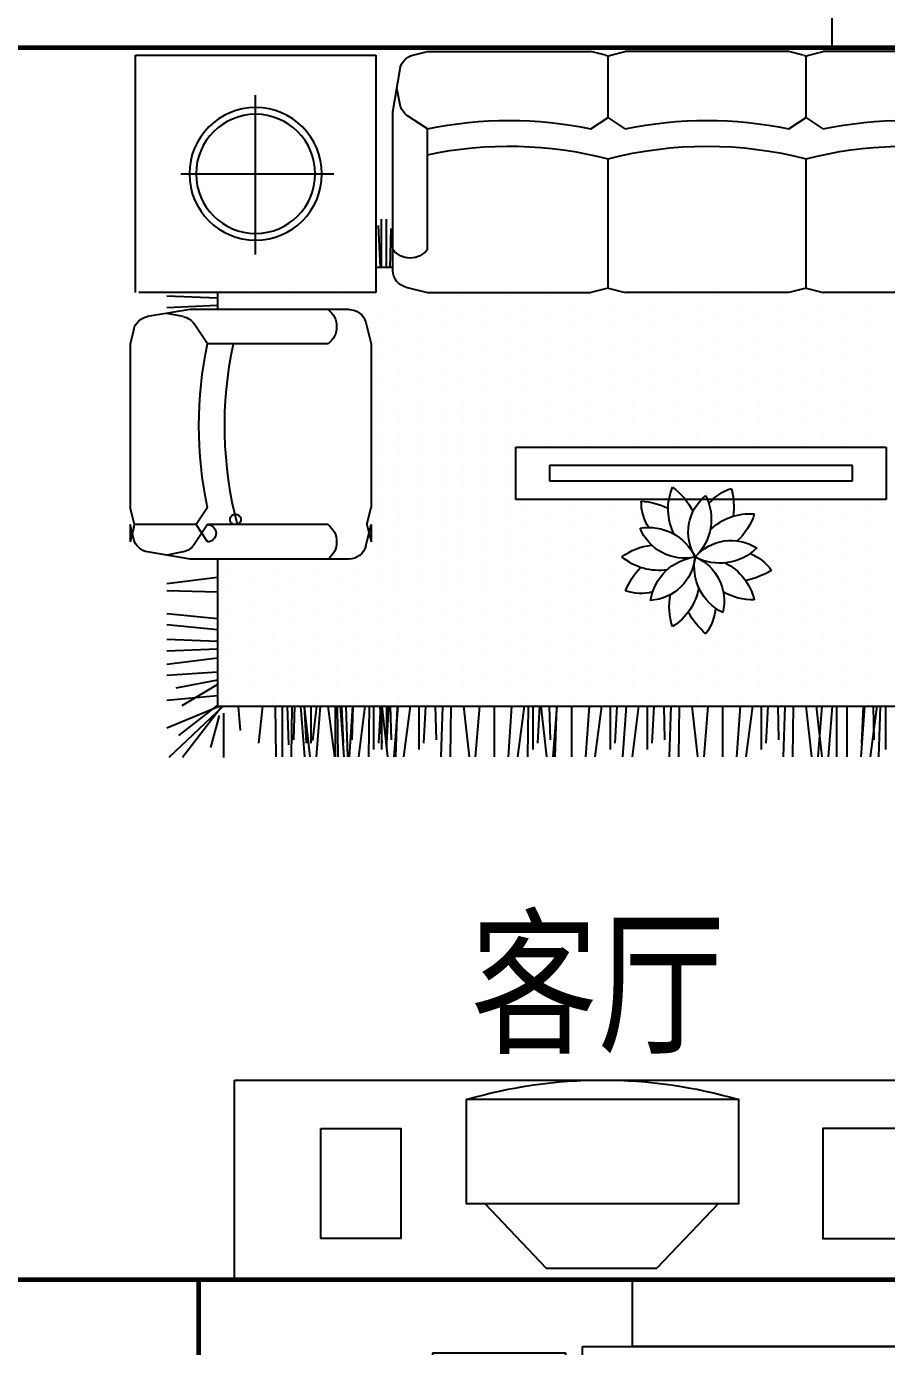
# Model space of a CAD drawing. Extents: x -355483 to -326583, y -641147 to -611949.
# Drawn here: x -335303 to -332720, y -633749 to -629785 of the extents above; entities that cross this region are included whole.
import ezdxf

# ---------------------------------------------------------------- set-up
doc = ezdxf.new("R2010")
doc.units = 0
doc.header["$LTSCALE"] = 1000
doc.header["$MEASUREMENT"] = 0
doc.layers.get('0').update_dxf_attribs({"linetype": 'CONTINUOUS'})
doc.layers.add('GT_客厅', color=2, linetype='CONTINUOUS', lineweight=60)
doc.layers.add('GT_过道', color=30, linetype='CONTINUOUS', lineweight=60)
for name, color, linetype in [('JG', 8, 'CONTINUOUS'), ('JIAJU', 252, 'CONTINUOUS'), ('PL', 8, 'CONTINUOUS'), ('PUB_DIM', 3, 'CONTINUOUS'), ('PUB_TEXT', 7, 'CONTINUOUS'), ('WALL', 2, 'CONTINUOUS')]:
    doc.layers.add(name, color=color, linetype=linetype)
doc.layers.get('PUB_DIM').off()
doc.styles.add('-黑体', font='simhei.ttf', dxfattribs={"width": 0.7})
doc.styles.add('ATT', font='TXT')
doc.styles.add('DIM_FONT', font='ROMAND.shx', dxfattribs={"width": 0.7})

# ---------------------------------------------------------------- blocks, each defined once
blk = doc.blocks.new('A$C316D69A5')
at = {"layer": 'JG'}
for p, q in [((20, 2400), (420, 2400)), ((20, 2000), (20, 2400)), ((220, 2020), (220, 2380)), ((420, 2400), (420, 2000)), ((40, 2200), (400, 2200)), ((420, 2000), (20, 2000)), ((50, 1950), (0, 1950)), ((0, 1950), (0, 450)), ((50, 1950), (50, 450)), ((1923.8, 1950), (126.2, 1950)), ((100.8, 1873.8), (456.4, 1873.8)), ((100.8, 1237.4), (100.8, 1873.8)), ((456.4, 1873.8), (456.4, 1237.4)), ((2000, 526.2), (2000, 1873.8)), ((710.4, 1389.8), (710.4, 450)), ((456.4, 1237.4), (100.8, 1237.4)), ((100.8, 1186.6), (456.4, 1186.6)), ((100.8, 526.2), (100.8, 1186.6)), ((456.4, 1186.6), (456.4, 526.2)), ((507.2, 869.1), (507.2, 450)), ((456.4, 526.2), (100.8, 526.2)), ((50, 450), (0, 450)), ((126.2, 450), (1923.8, 450)), ((420, 400), (20, 400)), ((20, 400), (20, 0)), ((420, 0), (420, 400)), ((220, 380), (220, 20)), ((40, 200), (400, 200)), ((20, 0), (420, 0))]:
    blk.add_line(p, q, dxfattribs=at)
for centre in [(220, 2200), (220, 200)]:
    blk.add_circle(centre, 120, dxfattribs=at)
for centre, radius, start, end in [((126.2, 1873.8), 76.2, 90, 180), ((-1016.8, 2032.4), 1729.2, 337.7316, 357.27), ((53, 1913.8), 837.4, 318.9982, 2.4775), ((1923.8, 1873.8), 76.2, 360, 90), ((278.6, 2483.4), 635, 253.7398, 286.2602), ((2101.1, 889.7), 1594, 162.1966, 180.7418), ((1440, 815), 933.8, 143.9597, 177.4602), ((278.6, 627.8), 635, 73.7398, 106.2602), ((278.6, 1796.2), 635, 253.7398, 286.2602), ((126.2, 526.2), 76.2, 180, 270), ((278.6, -83.4), 635, 73.7398, 106.2602), ((1923.8, 526.2), 76.2, 270, 360)]:
    blk.add_arc(centre, radius, start, end, dxfattribs=at)
at = {"layer": 'JG', "style": 'DIM_FONT', "width": 0.8, "flags": 9}
for tag in ['YSIZE', 'XSIZE']:
    blk.add_attdef(tag, (20, 2000), '', height=0.5, rotation=360, dxfattribs=at)
at = {"layer": 'JG', "style": 'DIM_FONT', "text_generation_flag": 2, "width": 0.8, "flags": 9}
for tag in ['YSIZE', 'XSIZE']:
    blk.add_attdef(tag, (0, 1950), '', height=0.5, rotation=180, dxfattribs=at)
at = {"layer": 'JG', "style": 'DIM_FONT', "oblique": -180, "text_generation_flag": 4, "width": 0.8, "flags": 9}
for tag in ['YSIZE', 'XSIZE']:
    blk.add_attdef(tag, (20, 400), '', height=0.5, rotation=360, dxfattribs=at)
blk = doc.blocks.new('U_B6PVR')
at = {"layer": 'PL'}
for p, q in [((0, 2273), (600, 2273)), ((600, 0), (600, 2273)), ((230.1, 1452.6), (35.2, 1268.2)), ((35.2, 935.6), (35.2, 1268.2)), ((230.1, 751.3), (35.2, 935.6)), ((0, 0), (600, 0))]:
    blk.add_line(p, q, dxfattribs=at)
for points in [[(454.9, 2005.9), (454.9, 1765.9), (124.9, 1765.9), (124.9, 2005.9)], [(541.5, 694.8), (230.1, 694.8), (230.1, 1513.9), (541.5, 1513.9)], [(454.9, 259.1), (454.9, 499.1), (124.9, 499.1), (124.9, 259.1)]]:
    blk.add_lwpolyline(points, close=True, dxfattribs=at)
blk.add_arc((-851.6, 1104.4), 1452, 343.6171, 16.3829, dxfattribs=at)
at = {"color": 5, "style": 'DIM_FONT', "width": 0.8, "flags": 9}
for tag in ['YSIZE', 'XSIZE']:
    blk.add_attdef(tag, (0, 0), '', height=0.5, dxfattribs=at)
blk = doc.blocks.new('_C19XRJ')
at = {"layer": 'JIAJU', "rotation": 180}
blk.add_blockref('U_B6PVR', (600, 0), dxfattribs=at)
at = {"style": 'DIM_FONT', "width": 0.8, "flags": 9}
for tag in ['YSIZE', 'XSIZE']:
    blk.add_attdef(tag, (0, 0), '', height=0.5, dxfattribs=at)
blk = doc.blocks.new('12PPLT03')
at = {"color": 0, "linetype": 'ByBlock'}
for centre, radius, start, end in [((0.3333, 0.25), 0.4167, 143.1301, 173.49315), ((-0.2917, 0.25), 0.3841, 351.1324, 40.6013), ((0.4278, -0.0033), 0.518, 112.21052, 133.35141), ((-0.0728, 0.3699), 0.3227, 345.50863, 19.24757), ((-0.3742, 0.0451), 0.3227, 57.50863, 91.24757), ((0.1354, 0.4058), 0.518, 184.21051, 205.35141), ((0.1524, 0.3197), 0.3542, 170.77608, 244.51587), ((-0.3182, 0.0732), 0.3265, 347.04468, 68.24727), ((-0.0287, 0.3253), 0.3265, 275.04468, 356.24727), ((0.3511, -0.0461), 0.3542, 98.77608, 172.51587), ((-0.3279, -0.2001), 0.3841, 63.1324, 112.60129), ((-0.1348, 0.3943), 0.4167, 215.1301, 245.49315), ((0.1476, 0.3546), 0.3841, 279.1324, 328.60129), ((0.3408, -0.2398), 0.4167, 71.1301, 101.49315), ((-0.168, -0.28), 0.3265, 59.04468, 140.24727), ((-0.257, 0.2437), 0.3542, 242.77608, 316.51587), ((-0.3112, -0.1691), 0.3542, 314.77608, 28.51587), ((0.0646, -0.3482), 0.3542, 26.77608, 100.51587), ((0.3005, 0.1278), 0.3265, 203.04468, 284.24727), ((0.129, -0.4079), 0.518, 40.21052, 61.35141), ((0.2144, -0.2463), 0.3265, 131.04468, 212.24727), ((0.3293, 0.1835), 0.3227, 273.50863, 307.24757), ((-0.1585, -0.342), 0.3227, 129.50863, 163.24757), ((0.089, -0.3737), 0.3841, 135.1324, 184.60129), ((-0.3441, 0.2541), 0.518, 256.21051, 277.35141), ((0.3829, -0.0308), 0.3841, 207.1324, 256.60129), ((-0.1227, -0.3982), 0.4167, 359.1301, 29.49315), ((-0.4166, -0.0063), 0.4167, 287.1301, 317.49315), ((-0.348, -0.2487), 0.518, 328.21051, 349.35141), ((0.2763, -0.2564), 0.3227, 201.50863, 235.24757)]:
    blk.add_arc(centre, radius, start, end, dxfattribs=at)
at = {"color": 0, "linetype": 'ByBlock', "style": 'ATT'}
for tag, p, flags in [('ITEM', (0, -2.25), 3), ('ROOM_NUMBER', (0, -3.5833), 1)]:
    blk.add_attdef(tag, p, '', height=1, dxfattribs=dict(at, flags=flags))
blk = doc.blocks.new('F-FLOW5')
at = {"xscale": 6, "yscale": 6, "zscale": 6}
blk.add_blockref('12PPLT03', (-0.035, 0.265), dxfattribs=at)
blk = doc.blocks.new('-FLOW4')
at = {"xscale": 75, "yscale": 75, "zscale": 75}
blk.add_blockref('F-FLOW5', (-3.1, -19.1), dxfattribs=at)
blk = doc.blocks.new('A$C651D3A54')
at = {"layer": 'JG'}
for p, q in [((278.8, 1966.8), (116, 2119.4)), ((275.9, 1966.8), (157.8, 2119.4)), ((280.3, 1986.3), (280.3, 2119.4)), ((435.9, 1965.2), (437.6, 2117.8)), ((456.5, 1965.2), (456.5, 2117.8)), ((485.3, 1965.2), (483.6, 2117.8)), ((511.8, 1965.2), (523.9, 2117.8)), ((523.1, 1965.2), (540.3, 2117.8)), ((571.2, 1965.2), (559.1, 2117.8)), ((593.9, 1965.2), (613.4, 2117.8)), ((615.6, 1965.2), (615.6, 2117.8)), ((622.4, 1965.2), (624.1, 2117.8)), ((631.1, 1965.2), (641.7, 2117.8)), ((647.5, 1965.2), (652.5, 2117.8)), ((668.1, 1965.2), (657.5, 2117.8)), ((705.3, 1965.2), (685.8, 2117.8)), ((717.8, 1965.2), (716.1, 2117.8)), ((755.6, 1965.2), (772.8, 2117.8)), ((803.7, 1965.2), (791.6, 2117.8)), ((803.4, 1965.2), (792.8, 2117.8)), ((802.5, 1965.2), (797.5, 2117.8)), ((840.7, 1965.2), (821.1, 2117.8)), ((937.9, 1965.2), (932.8, 2117.8)), ((963, 1965.2), (961.2, 2117.8)), ((1000.8, 1965.2), (1018, 2117.8)), ((1048.9, 1965.2), (1036.8, 2117.8)), ((1093.2, 1965.2), (1093.2, 2117.8)), ((1145.8, 1965.2), (1135.2, 2117.8)), ((1183, 1965.2), (1163.5, 2117.8)), ((1195.5, 1965.2), (1193.7, 2117.8)), ((1233.2, 1965.2), (1250.4, 2117.8)), ((1281.3, 1965.2), (1269.3, 2117.8)), ((1280.2, 1965.2), (1275.2, 2117.8)), ((1325.7, 1965.2), (1325.7, 2117.8)), ((1378.3, 1965.2), (1367.6, 2117.8)), ((1415.5, 1965.2), (1396, 2117.8)), ((1489.6, 1965.2), (1478.9, 2117.8)), ((1526.8, 1965.2), (1507.3, 2117.8)), ((1624, 1965.2), (1618.9, 2117.8)), ((1649.1, 1965.2), (1647.4, 2117.8)), ((1686.9, 1965.2), (1704.1, 2117.8)), ((1735, 1965.2), (1722.9, 2117.8)), ((1779.3, 1965.2), (1779.3, 2117.8)), ((1831.9, 1965.2), (1821.3, 2117.8)), ((1869.1, 1965.2), (1849.6, 2117.8)), ((1966.3, 1965.2), (1961.3, 2117.8)), ((1991.5, 1965.2), (1989.7, 2117.8)), ((2029.2, 1965.2), (2046.4, 2117.8)), ((2060.3, 1965.2), (2077.5, 2117.8)), ((2077.3, 1965.2), (2065.3, 2117.8)), ((2108.4, 1965.2), (2096.3, 2117.8)), ((2121.7, 1965.2), (2121.7, 2117.8)), ((2152.8, 1965.2), (2152.8, 2117.8)), ((2205.3, 1965.2), (2194.7, 2117.8)), ((2242.5, 1965.2), (2223, 2117.8)), ((2252.9, 1965.2), (2247.9, 2117.8)), ((267.4, 1993.3), (241.9, 2089.3)), ((398.1, 1965.2), (385.5, 2077.2)), ((472, 1965.2), (475.8, 2081.4)), ((493.3, 1965.2), (490.9, 2067.2)), ((522.9, 1965.2), (528.9, 2076.7)), ((543.1, 1965.2), (543.1, 2077.2)), ((559.9, 1965.2), (548.3, 2068.4)), ((634.5, 1965.2), (640.4, 2076.7)), ((668.8, 1965.2), (666.4, 2067.2)), ((731.4, 1965.2), (731.4, 2095.7)), ((751.6, 1965.2), (745.6, 2076.7)), ((749.6, 1965.2), (755.6, 2076.7)), ((755.5, 1965.2), (755.5, 2095.7)), ((775.7, 1965.2), (769.7, 2076.7)), ((769.8, 1965.2), (769.8, 2095.7)), ((781.2, 1965.2), (783.6, 2067.2)), ((866.7, 1965.2), (866.7, 2095.7)), ((886.9, 1965.2), (881, 2076.7)), ((916.5, 1965.2), (918.9, 2067.2)), ((1209.1, 1965.2), (1209.1, 2095.7)), ((1229.3, 1965.2), (1223.3, 2076.7)), ((1258.9, 1965.2), (1261.3, 2067.2)), ((1441.6, 1965.2), (1441.6, 2095.7)), ((1461.8, 1965.2), (1455.8, 2076.7)), ((1552.8, 1965.2), (1552.8, 2095.7)), ((1573, 1965.2), (1567.1, 2076.7)), ((1602.6, 1965.2), (1605, 2067.2)), ((1895.2, 1965.2), (1895.2, 2095.7)), ((1915.4, 1965.2), (1909.4, 2076.7)), ((1945, 1965.2), (1947.4, 2067.2)), ((2202, 1965.2), (2196, 2076.7)), ((2231.6, 1965.2), (2233.9, 2067.2)), ((2268.6, 1965.2), (2268.6, 2095.7)), ((267.9, 1966.8), (110.3, 2032.2)), ((263, 1962.5), (145, 2054.1)), ((324.7, 1966.8), (330.4, 2039.1)), ((263, 1934.6), (110.3, 1948.6)), ((263, 1900.9), (155.6, 1964.5)), ((263, 1887.3), (137.6, 1911.9)), ((301.3, 1939.5), (301.3, 1939.5)), ((364.9, 1907.7), (364.9, 1907.7)), ((428.5, 1939.5), (428.5, 1939.5)), ((492.1, 1907.7), (492.1, 1907.7)), ((555.7, 1939.5), (555.7, 1939.5)), ((619.3, 1907.7), (619.3, 1907.7)), ((682.9, 1939.5), (682.9, 1939.5)), ((746.5, 1907.7), (746.5, 1907.7)), ((810.1, 1939.5), (810.1, 1939.5)), ((873.7, 1907.7), (873.7, 1907.7)), ((937.3, 1939.5), (937.3, 1939.5)), ((1000.9, 1907.7), (1000.9, 1907.7)), ((1064.5, 1939.5), (1064.5, 1939.5)), ((1128.1, 1907.7), (1128.1, 1907.7)), ((1191.7, 1939.5), (1191.7, 1939.5)), ((1255.3, 1907.7), (1255.3, 1907.7)), ((1318.9, 1939.5), (1318.9, 1939.5)), ((1382.5, 1907.7), (1382.5, 1907.7)), ((1446.1, 1939.5), (1446.1, 1939.5)), ((1509.7, 1907.7), (1509.7, 1907.7)), ((1573.3, 1939.5), (1573.3, 1939.5)), ((1636.9, 1907.7), (1636.9, 1907.7)), ((1700.5, 1939.5), (1700.5, 1939.5)), ((1764, 1907.7), (1764, 1907.7)), ((1827.6, 1939.5), (1827.6, 1939.5)), ((1891.2, 1907.7), (1891.2, 1907.7)), ((1954.8, 1939.5), (1954.8, 1939.5)), ((2018.4, 1907.7), (2018.4, 1907.7)), ((2082, 1939.5), (2082, 1939.5)), ((2145.6, 1907.7), (2145.6, 1907.7)), ((2209.2, 1939.5), (2209.2, 1939.5)), ((263, 1863.6), (110.3, 1873.4)), ((301.3, 1875.9), (301.3, 1875.9)), ((428.5, 1875.9), (428.5, 1875.9)), ((555.7, 1875.9), (555.7, 1875.9)), ((682.9, 1875.9), (682.9, 1875.9)), ((810.1, 1875.9), (810.1, 1875.9)), ((937.3, 1875.9), (937.3, 1875.9)), ((1064.5, 1875.9), (1064.5, 1875.9)), ((1191.7, 1875.9), (1191.7, 1875.9)), ((1318.9, 1875.9), (1318.9, 1875.9)), ((1446.1, 1875.9), (1446.1, 1875.9)), ((1573.3, 1875.9), (1573.3, 1875.9)), ((1700.5, 1875.9), (1700.5, 1875.9)), ((1827.6, 1875.9), (1827.6, 1875.9)), ((1954.8, 1875.9), (1954.8, 1875.9)), ((2082, 1875.9), (2082, 1875.9)), ((2209.2, 1875.9), (2209.2, 1875.9)), ((263, 1821.4), (110.3, 1840.8)), ((364.9, 1844.1), (364.9, 1844.1)), ((492.1, 1844.1), (492.1, 1844.1)), ((619.3, 1844.1), (619.3, 1844.1)), ((746.5, 1844.1), (746.5, 1844.1)), ((873.7, 1844.1), (873.7, 1844.1)), ((1000.9, 1844.1), (1000.9, 1844.1)), ((1128.1, 1844.1), (1128.1, 1844.1)), ((1255.3, 1844.1), (1255.3, 1844.1)), ((1382.5, 1844.1), (1382.5, 1844.1)), ((1509.7, 1844.1), (1509.7, 1844.1)), ((1636.9, 1844.1), (1636.9, 1844.1)), ((1764, 1844.1), (1764, 1844.1)), ((1891.2, 1844.1), (1891.2, 1844.1)), ((2018.4, 1844.1), (2018.4, 1844.1)), ((2145.6, 1844.1), (2145.6, 1844.1)), ((263, 1794.3), (110.3, 1800.6)), ((301.3, 1812.3), (301.3, 1812.3)), ((428.5, 1812.3), (428.5, 1812.3)), ((555.7, 1812.3), (555.7, 1812.3)), ((682.9, 1812.3), (682.9, 1812.3)), ((810.1, 1812.3), (810.1, 1812.3)), ((937.3, 1812.3), (937.3, 1812.3)), ((1064.5, 1812.3), (1064.5, 1812.3)), ((1191.7, 1812.3), (1191.7, 1812.3)), ((1318.9, 1812.3), (1318.9, 1812.3)), ((1446.1, 1812.3), (1446.1, 1812.3)), ((1573.3, 1812.3), (1573.3, 1812.3)), ((1700.5, 1812.3), (1700.5, 1812.3)), ((1827.6, 1812.3), (1827.6, 1812.3)), ((1954.8, 1812.3), (1954.8, 1812.3)), ((2082, 1812.3), (2082, 1812.3)), ((2209.2, 1812.3), (2209.2, 1812.3)), ((263, 1771.6), (110.3, 1765.9)), ((301.3, 1748.7), (301.3, 1748.7)), ((364.9, 1780.5), (364.9, 1780.5)), ((428.5, 1748.7), (428.5, 1748.7)), ((492.1, 1780.5), (492.1, 1780.5)), ((555.7, 1748.7), (555.7, 1748.7)), ((619.3, 1780.5), (619.3, 1780.5)), ((682.9, 1748.7), (682.9, 1748.7)), ((746.5, 1780.5), (746.5, 1780.5)), ((810.1, 1748.7), (810.1, 1748.7)), ((873.7, 1780.5), (873.7, 1780.5)), ((937.3, 1748.7), (937.3, 1748.7)), ((1000.9, 1780.5), (1000.9, 1780.5)), ((1064.5, 1748.7), (1064.5, 1748.7)), ((1128.1, 1780.5), (1128.1, 1780.5)), ((1191.7, 1748.7), (1191.7, 1748.7)), ((1255.3, 1780.5), (1255.3, 1780.5)), ((1318.9, 1748.7), (1318.9, 1748.7)), ((1382.5, 1780.5), (1382.5, 1780.5)), ((1446.1, 1748.7), (1446.1, 1748.7)), ((1509.7, 1780.5), (1509.7, 1780.5)), ((1573.3, 1748.7), (1573.3, 1748.7)), ((1636.9, 1780.5), (1636.9, 1780.5)), ((1700.5, 1748.7), (1700.5, 1748.7)), ((1764, 1780.5), (1764, 1780.5)), ((1827.6, 1748.7), (1827.6, 1748.7)), ((1891.2, 1780.5), (1891.2, 1780.5)), ((1954.8, 1748.7), (1954.8, 1748.7)), ((2018.4, 1780.5), (2018.4, 1780.5)), ((2082, 1748.7), (2082, 1748.7)), ((2145.6, 1780.5), (2145.6, 1780.5)), ((2209.2, 1748.7), (2209.2, 1748.7)), ((263, 1736.9), (110.3, 1721.3)), ((364.9, 1716.9), (364.9, 1716.9)), ((492.1, 1716.9), (492.1, 1716.9)), ((619.3, 1716.9), (619.3, 1716.9)), ((746.5, 1716.9), (746.5, 1716.9)), ((873.7, 1716.9), (873.7, 1716.9)), ((1000.9, 1716.9), (1000.9, 1716.9)), ((1128.1, 1716.9), (1128.1, 1716.9)), ((1255.3, 1716.9), (1255.3, 1716.9)), ((1382.5, 1716.9), (1382.5, 1716.9)), ((1509.7, 1716.9), (1509.7, 1716.9)), ((1636.9, 1716.9), (1636.9, 1716.9)), ((1764, 1716.9), (1764, 1716.9)), ((1891.2, 1716.9), (1891.2, 1716.9)), ((2018.4, 1716.9), (2018.4, 1716.9)), ((2145.6, 1716.9), (2145.6, 1716.9)), ((263, 1703.6), (110.3, 1688.6)), ((301.3, 1685.1), (301.3, 1685.1)), ((428.5, 1685.1), (428.5, 1685.1)), ((555.7, 1685.1), (555.7, 1685.1)), ((682.9, 1685.1), (682.9, 1685.1)), ((810.1, 1685.1), (810.1, 1685.1)), ((937.3, 1685.1), (937.3, 1685.1)), ((1064.5, 1685.1), (1064.5, 1685.1)), ((1191.7, 1685.1), (1191.7, 1685.1)), ((1318.9, 1685.1), (1318.9, 1685.1)), ((1446.1, 1685.1), (1446.1, 1685.1)), ((1573.3, 1685.1), (1573.3, 1685.1)), ((1700.5, 1685.1), (1700.5, 1685.1)), ((1827.6, 1685.1), (1827.6, 1685.1)), ((1954.8, 1685.1), (1954.8, 1685.1)), ((2082, 1685.1), (2082, 1685.1)), ((2209.2, 1685.1), (2209.2, 1685.1)), ((364.9, 1653.3), (364.9, 1653.3)), ((492.1, 1653.3), (492.1, 1653.3)), ((619.3, 1653.3), (619.3, 1653.3)), ((746.5, 1653.3), (746.5, 1653.3)), ((873.7, 1653.3), (873.7, 1653.3)), ((1000.9, 1653.3), (1000.9, 1653.3)), ((1128.1, 1653.3), (1128.1, 1653.3)), ((1255.3, 1653.3), (1255.3, 1653.3)), ((1382.5, 1653.3), (1382.5, 1653.3)), ((1509.7, 1653.3), (1509.7, 1653.3)), ((1636.9, 1653.3), (1636.9, 1653.3)), ((1764, 1653.3), (1764, 1653.3)), ((1891.2, 1653.3), (1891.2, 1653.3)), ((2018.4, 1653.3), (2018.4, 1653.3)), ((2145.6, 1653.3), (2145.6, 1653.3)), ((263, 1623.1), (110.3, 1619.5)), ((263, 1579.3), (110.3, 1598.6)), ((301.3, 1621.5), (301.3, 1621.5)), ((364.9, 1589.7), (364.9, 1589.7)), ((428.5, 1621.5), (428.5, 1621.5)), ((492.1, 1589.7), (492.1, 1589.7)), ((555.7, 1621.5), (555.7, 1621.5)), ((619.3, 1589.7), (619.3, 1589.7)), ((682.9, 1621.5), (682.9, 1621.5)), ((746.5, 1589.7), (746.5, 1589.7)), ((810.1, 1621.5), (810.1, 1621.5)), ((810.1, 1591.9), (810.1, 1591.9)), ((873.7, 1589.7), (873.7, 1589.7)), ((937.3, 1621.5), (937.3, 1621.5)), ((937.3, 1591.9), (937.3, 1591.9)), ((1000.9, 1589.7), (1000.9, 1589.7)), ((1064.5, 1621.5), (1064.5, 1621.5)), ((1064.5, 1591.9), (1064.5, 1591.9)), ((1128.1, 1589.7), (1128.1, 1589.7)), ((1191.7, 1621.5), (1191.7, 1621.5)), ((1255.3, 1589.7), (1255.3, 1589.7)), ((1318.9, 1621.5), (1318.9, 1621.5)), ((1382.5, 1589.7), (1382.5, 1589.7)), ((1446.1, 1621.5), (1446.1, 1621.5)), ((1509.7, 1589.7), (1509.7, 1589.7)), ((1573.3, 1621.5), (1573.3, 1621.5)), ((1636.9, 1589.7), (1636.9, 1589.7)), ((1700.5, 1621.5), (1700.5, 1621.5)), ((1764, 1589.7), (1764, 1589.7)), ((1827.6, 1621.5), (1827.6, 1621.5)), ((1891.2, 1589.7), (1891.2, 1589.7)), ((1954.8, 1621.5), (1954.8, 1621.5)), ((2018.4, 1589.7), (2018.4, 1589.7)), ((2082, 1621.5), (2082, 1621.5)), ((2145.6, 1589.7), (2145.6, 1589.7)), ((2209.2, 1621.5), (2209.2, 1621.5)), ((301.3, 1557.9), (301.3, 1557.9)), ((428.5, 1557.9), (428.5, 1557.9)), ((555.7, 1557.9), (555.7, 1557.9)), ((682.9, 1557.9), (682.9, 1557.9)), ((746.5, 1560.1), (746.5, 1560.1)), ((810.1, 1557.9), (810.1, 1557.9)), ((873.7, 1560.1), (873.7, 1560.1)), ((937.3, 1557.9), (937.3, 1557.9)), ((1000.9, 1560.1), (1000.9, 1560.1)), ((1064.5, 1557.9), (1064.5, 1557.9)), ((1128.1, 1560.1), (1128.1, 1560.1)), ((1191.7, 1557.9), (1191.7, 1557.9)), ((1318.9, 1557.9), (1318.9, 1557.9)), ((1446.1, 1557.9), (1446.1, 1557.9)), ((1573.3, 1557.9), (1573.3, 1557.9)), ((1700.5, 1557.9), (1700.5, 1557.9)), ((1827.6, 1557.9), (1827.6, 1557.9)), ((1954.8, 1557.9), (1954.8, 1557.9)), ((2082, 1557.9), (2082, 1557.9)), ((2209.2, 1557.9), (2209.2, 1557.9)), ((180.9, 1524.1), (52.5, 1502.7)), ((159.9, 1502.4), (110.4, 1512.3)), ((657.5, 1524.1), (180.9, 1524.1)), ((364.9, 1526.1), (364.9, 1526.1)), ((492.1, 1526.1), (492.1, 1526.1)), ((619.3, 1526.1), (619.3, 1526.1)), ((746.5, 1526.1), (746.5, 1526.1)), ((810.1, 1528.3), (810.1, 1528.3)), ((873.7, 1526.1), (873.7, 1526.1)), ((937.3, 1528.3), (937.3, 1528.3)), ((1000.9, 1526.1), (1000.9, 1526.1)), ((1064.5, 1528.3), (1064.5, 1528.3)), ((1128.1, 1526.1), (1128.1, 1526.1)), ((1255.3, 1526.1), (1255.3, 1526.1)), ((1382.5, 1526.1), (1382.5, 1526.1)), ((1509.7, 1526.1), (1509.7, 1526.1)), ((1636.9, 1526.1), (1636.9, 1526.1)), ((1764, 1526.1), (1764, 1526.1)), ((1891.2, 1526.1), (1891.2, 1526.1)), ((2018.4, 1526.1), (2018.4, 1526.1)), ((2145.6, 1526.1), (2145.6, 1526.1)), ((0, 1420.7), (0, 1472.4)), ((10.9, 1428.9), (0, 1472.4)), ((232.6, 1420.7), (192.8, 1480.4)), ((232.6, 1472.4), (198.1, 1420.7)), ((707.6, 1484.9), (723.7, 1420.7)), ((710.8, 1420.7), (723.7, 1472.4)), ((723.7, 1420.7), (723.7, 1472.4)), ((746.5, 1496.5), (746.5, 1496.5)), ((810.1, 1494.3), (810.1, 1494.3)), ((873.7, 1496.5), (873.7, 1496.5)), ((937.3, 1494.3), (937.3, 1494.3)), ((1000.9, 1496.5), (1000.9, 1496.5)), ((1064.5, 1494.3), (1064.5, 1494.3)), ((1128.1, 1496.5), (1128.1, 1496.5)), ((1191.7, 1494.3), (1191.7, 1494.3)), ((1318.9, 1494.3), (1318.9, 1494.3)), ((1446.1, 1494.3), (1446.1, 1494.3)), ((1573.3, 1494.3), (1573.3, 1494.3)), ((1700.5, 1494.3), (1700.5, 1494.3)), ((1827.6, 1494.3), (1827.6, 1494.3)), ((1954.8, 1494.3), (1954.8, 1494.3)), ((2082, 1494.3), (2082, 1494.3)), ((2209.2, 1494.3), (2209.2, 1494.3)), ((10.9, 1464.2), (0, 1420.7)), ((746.5, 1462.5), (746.5, 1462.5)), ((746.5, 1432.9), (746.5, 1432.9)), ((810.1, 1464.7), (810.1, 1464.7)), ((810.1, 1430.7), (810.1, 1430.7)), ((873.7, 1462.5), (873.7, 1462.5)), ((873.7, 1432.9), (873.7, 1432.9)), ((937.3, 1464.7), (937.3, 1464.7)), ((937.3, 1430.7), (937.3, 1430.7)), ((1000.9, 1462.5), (1000.9, 1462.5)), ((1000.9, 1432.9), (1000.9, 1432.9)), ((1064.5, 1464.7), (1064.5, 1464.7)), ((1064.5, 1430.7), (1064.5, 1430.7)), ((1128.1, 1462.5), (1128.1, 1462.5)), ((1128.1, 1432.9), (1128.1, 1432.9)), ((1191.7, 1430.7), (1191.7, 1430.7)), ((1255.3, 1462.5), (1255.3, 1462.5)), ((1318.9, 1430.7), (1318.9, 1430.7)), ((1382.5, 1462.5), (1382.5, 1462.5)), ((1446.1, 1430.7), (1446.1, 1430.7)), ((1509.7, 1462.5), (1509.7, 1462.5)), ((1573.3, 1430.7), (1573.3, 1430.7)), ((1636.9, 1462.5), (1636.9, 1462.5)), ((1700.5, 1430.7), (1700.5, 1430.7)), ((1764, 1462.5), (1764, 1462.5)), ((1827.6, 1430.7), (1827.6, 1430.7)), ((1891.2, 1462.5), (1891.2, 1462.5)), ((1954.8, 1430.7), (1954.8, 1430.7)), ((2018.4, 1462.5), (2018.4, 1462.5)), ((2082, 1430.7), (2082, 1430.7)), ((2145.6, 1462.5), (2145.6, 1462.5)), ((2209.2, 1430.7), (2209.2, 1430.7)), ((10.9, 1412.5), (0, 1369)), ((198.1, 1420.7), (13.7, 1420.7)), ((232.6, 1369), (198.1, 1420.7)), ((594.4, 1420.7), (232.6, 1420.7)), ((710.8, 1420.7), (723.7, 1369)), ((746.5, 1398.9), (746.5, 1398.9)), ((810.1, 1401.1), (810.1, 1401.1)), ((873.7, 1398.9), (873.7, 1398.9)), ((937.3, 1401.1), (937.3, 1401.1)), ((1000.9, 1398.9), (1000.9, 1398.9)), ((1064.5, 1401.1), (1064.5, 1401.1)), ((1128.1, 1398.9), (1128.1, 1398.9)), ((1255.3, 1398.9), (1255.3, 1398.9)), ((1382.5, 1398.9), (1382.5, 1398.9)), ((1509.7, 1398.9), (1509.7, 1398.9)), ((1636.9, 1398.9), (1636.9, 1398.9)), ((1764, 1398.9), (1764, 1398.9)), ((1891.2, 1398.9), (1891.2, 1398.9)), ((2018.4, 1398.9), (2018.4, 1398.9)), ((2145.6, 1398.9), (2145.6, 1398.9)), ((0, 877.9), (0, 1369)), ((723.7, 877.9), (723.7, 1369)), ((746.5, 1369.3), (746.5, 1369.3)), ((810.1, 1367.1), (810.1, 1367.1)), ((873.7, 1369.3), (873.7, 1369.3)), ((937.3, 1367.1), (937.3, 1367.1)), ((1000.9, 1369.3), (1000.9, 1369.3)), ((1064.5, 1367.1), (1064.5, 1367.1)), ((1128.1, 1369.3), (1128.1, 1369.3)), ((1191.7, 1367.1), (1191.7, 1367.1)), ((1318.9, 1367.1), (1318.9, 1367.1)), ((1446.1, 1367.1), (1446.1, 1367.1)), ((1573.3, 1367.1), (1573.3, 1367.1)), ((1700.5, 1367.1), (1700.5, 1367.1)), ((1827.6, 1367.1), (1827.6, 1367.1)), ((1954.8, 1367.1), (1954.8, 1367.1)), ((2082, 1367.1), (2082, 1367.1)), ((2209.2, 1367.1), (2209.2, 1367.1)), ((746.5, 1335.3), (746.5, 1335.3)), ((810.1, 1337.5), (810.1, 1337.5)), ((873.7, 1335.3), (873.7, 1335.3)), ((937.3, 1337.5), (937.3, 1337.5)), ((1000.9, 1335.3), (1000.9, 1335.3)), ((1064.5, 1337.5), (1064.5, 1337.5)), ((1128.1, 1335.3), (1128.1, 1335.3)), ((1158.2, 1344.9), (1158.2, 1187.6)), ((2271, 1344.9), (1158.2, 1344.9)), ((2271, 1187.6), (2271, 1344.9)), ((746.5, 1305.7), (746.5, 1305.7)), ((746.5, 1271.7), (746.5, 1271.7)), ((810.1, 1303.5), (810.1, 1303.5)), ((810.1, 1273.9), (810.1, 1273.9)), ((873.7, 1305.7), (873.7, 1305.7)), ((873.7, 1271.7), (873.7, 1271.7)), ((937.3, 1303.5), (937.3, 1303.5)), ((937.3, 1273.9), (937.3, 1273.9)), ((1000.9, 1305.7), (1000.9, 1305.7)), ((1000.9, 1271.7), (1000.9, 1271.7)), ((1064.5, 1303.5), (1064.5, 1303.5)), ((1064.5, 1273.9), (1064.5, 1273.9)), ((1128.1, 1305.7), (1128.1, 1305.7)), ((1128.1, 1271.7), (1128.1, 1271.7)), ((1260, 1289.4), (2169.3, 1289.4)), ((1260, 1243.1), (1260, 1289.4)), ((2169.3, 1289.4), (2169.3, 1243.1)), ((746.5, 1242.1), (746.5, 1242.1)), ((810.1, 1239.9), (810.1, 1239.9)), ((873.7, 1242.1), (873.7, 1242.1)), ((937.3, 1239.9), (937.3, 1239.9)), ((1000.9, 1242.1), (1000.9, 1242.1)), ((1064.5, 1239.9), (1064.5, 1239.9)), ((1128.1, 1242.1), (1128.1, 1242.1)), ((2169.3, 1243.1), (1260, 1243.1)), ((746.5, 1208.1), (746.5, 1208.1)), ((810.1, 1210.3), (810.1, 1210.3)), ((873.7, 1208.1), (873.7, 1208.1)), ((937.3, 1210.3), (937.3, 1210.3)), ((1000.9, 1208.1), (1000.9, 1208.1)), ((1064.5, 1210.3), (1064.5, 1210.3)), ((1128.1, 1208.1), (1128.1, 1208.1)), ((746.5, 1178.5), (746.5, 1178.5)), ((810.1, 1176.4), (810.1, 1176.4)), ((873.7, 1178.5), (873.7, 1178.5)), ((937.3, 1176.4), (937.3, 1176.4)), ((1000.9, 1178.5), (1000.9, 1178.5)), ((1064.5, 1176.4), (1064.5, 1176.4)), ((1128.1, 1178.5), (1128.1, 1178.5)), ((1158.2, 1187.6), (2271, 1187.6)), ((1255.3, 1178.5), (1255.3, 1178.5)), ((1382.5, 1178.5), (1382.5, 1178.5)), ((1509.7, 1178.5), (1509.7, 1178.5)), ((1636.9, 1178.5), (1636.9, 1178.5)), ((1764, 1178.5), (1764, 1178.5)), ((1891.2, 1178.5), (1891.2, 1178.5)), ((2018.4, 1178.5), (2018.4, 1178.5)), ((2145.6, 1178.5), (2145.6, 1178.5)), ((746.5, 1144.6), (746.5, 1144.6)), ((746.5, 1114.9), (746.5, 1114.9)), ((810.1, 1146.7), (810.1, 1146.7)), ((810.1, 1112.8), (810.1, 1112.8)), ((873.7, 1144.6), (873.7, 1144.6)), ((873.7, 1114.9), (873.7, 1114.9)), ((937.3, 1146.7), (937.3, 1146.7)), ((937.3, 1112.8), (937.3, 1112.8)), ((1000.9, 1144.6), (1000.9, 1144.6)), ((1000.9, 1114.9), (1000.9, 1114.9)), ((1064.5, 1146.7), (1064.5, 1146.7)), ((1064.5, 1112.8), (1064.5, 1112.8)), ((1128.1, 1144.6), (1128.1, 1144.6)), ((1128.1, 1114.9), (1128.1, 1114.9)), ((1191.7, 1146.7), (1191.7, 1146.7)), ((1255.3, 1114.9), (1255.3, 1114.9)), ((1318.9, 1146.7), (1318.9, 1146.7)), ((1382.5, 1114.9), (1382.5, 1114.9)), ((1446.1, 1146.7), (1446.1, 1146.7)), ((1509.7, 1114.9), (1509.7, 1114.9)), ((1573.3, 1146.7), (1573.3, 1146.7)), ((1636.9, 1114.9), (1636.9, 1114.9)), ((1700.5, 1146.7), (1700.5, 1146.7)), ((1764, 1114.9), (1764, 1114.9)), ((1827.6, 1146.7), (1827.6, 1146.7)), ((1891.2, 1114.9), (1891.2, 1114.9)), ((1954.8, 1146.7), (1954.8, 1146.7)), ((2018.4, 1114.9), (2018.4, 1114.9)), ((2082, 1146.7), (2082, 1146.7)), ((2145.6, 1114.9), (2145.6, 1114.9)), ((2209.2, 1146.7), (2209.2, 1146.7)), ((746.5, 1081), (746.5, 1081)), ((810.1, 1083.1), (810.1, 1083.1)), ((873.7, 1081), (873.7, 1081)), ((937.3, 1083.1), (937.3, 1083.1)), ((1000.9, 1081), (1000.9, 1081)), ((1064.5, 1083.1), (1064.5, 1083.1)), ((1128.1, 1081), (1128.1, 1081)), ((1191.7, 1083.1), (1191.7, 1083.1)), ((1318.9, 1083.1), (1318.9, 1083.1)), ((1446.1, 1083.1), (1446.1, 1083.1)), ((1573.3, 1083.1), (1573.3, 1083.1)), ((1700.5, 1083.1), (1700.5, 1083.1)), ((1827.6, 1083.1), (1827.6, 1083.1)), ((1954.8, 1083.1), (1954.8, 1083.1)), ((2082, 1083.1), (2082, 1083.1)), ((2209.2, 1083.1), (2209.2, 1083.1)), ((746.5, 1051.3), (746.5, 1051.3)), ((873.7, 1051.3), (873.7, 1051.3)), ((1000.9, 1051.3), (1000.9, 1051.3)), ((1128.1, 1051.3), (1128.1, 1051.3)), ((1255.3, 1051.3), (1255.3, 1051.3)), ((1382.5, 1051.3), (1382.5, 1051.3)), ((1509.7, 1051.3), (1509.7, 1051.3)), ((1636.9, 1051.3), (1636.9, 1051.3)), ((1764, 1051.3), (1764, 1051.3)), ((1891.2, 1051.3), (1891.2, 1051.3)), ((2018.4, 1051.3), (2018.4, 1051.3)), ((2145.6, 1051.3), (2145.6, 1051.3)), ((810.1, 1019.5), (810.1, 1019.5)), ((937.3, 1019.5), (937.3, 1019.5)), ((1064.5, 1019.5), (1064.5, 1019.5)), ((1191.7, 1019.5), (1191.7, 1019.5)), ((1318.9, 1019.5), (1318.9, 1019.5)), ((1446.1, 1019.5), (1446.1, 1019.5)), ((1573.3, 1019.5), (1573.3, 1019.5)), ((1700.5, 1019.5), (1700.5, 1019.5)), ((1827.6, 1019.5), (1827.6, 1019.5)), ((1954.8, 1019.5), (1954.8, 1019.5)), ((2082, 1019.5), (2082, 1019.5)), ((2209.2, 1019.5), (2209.2, 1019.5)), ((746.5, 987.7), (746.5, 987.7)), ((810.1, 956), (810.1, 956)), ((873.7, 987.7), (873.7, 987.7)), ((937.3, 956), (937.3, 956)), ((1000.9, 987.7), (1000.9, 987.7)), ((1064.5, 956), (1064.5, 956)), ((1128.1, 987.7), (1128.1, 987.7)), ((1191.7, 956), (1191.7, 956)), ((1255.3, 987.7), (1255.3, 987.7)), ((1318.9, 956), (1318.9, 956)), ((1382.5, 987.7), (1382.5, 987.7)), ((1446.1, 956), (1446.1, 956)), ((1509.7, 987.7), (1509.7, 987.7)), ((1573.3, 956), (1573.3, 956)), ((1636.9, 987.7), (1636.9, 987.7)), ((1700.5, 956), (1700.5, 956)), ((1764, 987.7), (1764, 987.7)), ((1827.6, 956), (1827.6, 956)), ((1891.2, 987.7), (1891.2, 987.7)), ((1954.8, 956), (1954.8, 956)), ((2018.4, 987.7), (2018.4, 987.7)), ((2082, 956), (2082, 956)), ((2145.6, 987.7), (2145.6, 987.7)), ((2209.2, 956), (2209.2, 956)), ((746.5, 924.2), (746.5, 924.2)), ((873.7, 924.2), (873.7, 924.2)), ((1000.9, 924.2), (1000.9, 924.2)), ((1128.1, 924.2), (1128.1, 924.2)), ((1255.3, 924.2), (1255.3, 924.2)), ((1382.5, 924.2), (1382.5, 924.2)), ((1509.7, 924.2), (1509.7, 924.2)), ((1636.9, 924.2), (1636.9, 924.2)), ((1764, 924.2), (1764, 924.2)), ((1891.2, 924.2), (1891.2, 924.2)), ((2018.4, 924.2), (2018.4, 924.2)), ((2145.6, 924.2), (2145.6, 924.2)), ((10.9, 834.4), (0, 877.9)), ((232.6, 877.9), (192.8, 818.2)), ((594.4, 877.9), (232.6, 877.9)), ((707.6, 813.7), (723.7, 877.9)), ((810.1, 892.4), (810.1, 892.4)), ((937.3, 892.4), (937.3, 892.4)), ((1064.5, 892.4), (1064.5, 892.4)), ((1191.7, 892.4), (1191.7, 892.4)), ((1318.9, 892.4), (1318.9, 892.4)), ((1446.1, 892.4), (1446.1, 892.4)), ((1573.3, 892.4), (1573.3, 892.4)), ((1700.5, 892.4), (1700.5, 892.4)), ((1827.6, 892.4), (1827.6, 892.4)), ((1954.8, 892.4), (1954.8, 892.4)), ((2082, 892.4), (2082, 892.4)), ((2209.2, 892.4), (2209.2, 892.4)), ((746.5, 860.6), (746.5, 860.6)), ((873.7, 860.6), (873.7, 860.6)), ((1000.9, 860.6), (1000.9, 860.6)), ((1128.1, 860.6), (1128.1, 860.6)), ((1255.3, 860.6), (1255.3, 860.6)), ((1382.5, 860.6), (1382.5, 860.6)), ((1509.7, 860.6), (1509.7, 860.6)), ((1636.9, 860.6), (1636.9, 860.6)), ((1764, 860.6), (1764, 860.6)), ((1891.2, 860.6), (1891.2, 860.6)), ((2018.4, 860.6), (2018.4, 860.6)), ((2145.6, 860.6), (2145.6, 860.6)), ((180.9, 774.6), (52.5, 796)), ((159.9, 796.2), (110.4, 786.3)), ((746.5, 797), (746.5, 797)), ((810.1, 828.8), (810.1, 828.8)), ((873.7, 797), (873.7, 797)), ((937.3, 828.8), (937.3, 828.8)), ((1000.9, 797), (1000.9, 797)), ((1064.5, 828.8), (1064.5, 828.8)), ((1128.1, 797), (1128.1, 797)), ((1191.7, 828.8), (1191.7, 828.8)), ((1255.3, 797), (1255.3, 797)), ((1318.9, 828.8), (1318.9, 828.8)), ((1382.5, 797), (1382.5, 797)), ((1446.1, 828.8), (1446.1, 828.8)), ((1509.7, 797), (1509.7, 797)), ((1573.3, 828.8), (1573.3, 828.8)), ((1636.9, 797), (1636.9, 797)), ((1700.5, 828.8), (1700.5, 828.8)), ((1764, 797), (1764, 797)), ((1827.6, 828.8), (1827.6, 828.8)), ((1891.2, 797), (1891.2, 797)), ((1954.8, 828.8), (1954.8, 828.8)), ((2018.4, 797), (2018.4, 797)), ((2082, 828.8), (2082, 828.8)), ((2145.6, 797), (2145.6, 797)), ((2209.2, 828.8), (2209.2, 828.8)), ((263, 762.9), (110.3, 769.3)), ((657.5, 774.6), (180.9, 774.6)), ((301.3, 765.2), (301.3, 765.2)), ((428.5, 765.2), (428.5, 765.2)), ((555.7, 765.2), (555.7, 765.2)), ((682.9, 765.2), (682.9, 765.2)), ((810.1, 765.2), (810.1, 765.2)), ((937.3, 765.2), (937.3, 765.2)), ((1064.5, 765.2), (1064.5, 765.2)), ((1191.7, 765.2), (1191.7, 765.2)), ((1318.9, 765.2), (1318.9, 765.2)), ((1446.1, 765.2), (1446.1, 765.2)), ((1573.3, 765.2), (1573.3, 765.2)), ((1700.5, 765.2), (1700.5, 765.2)), ((1827.6, 765.2), (1827.6, 765.2)), ((1954.8, 765.2), (1954.8, 765.2)), ((2082, 765.2), (2082, 765.2)), ((2209.2, 765.2), (2209.2, 765.2)), ((15.8, 723.7), (15.8, 11.4)), ((738.5, 723.7), (26.2, 723.7)), ((263, 740.2), (110.3, 734.5)), ((364.9, 733.4), (364.9, 733.4)), ((492.1, 733.4), (492.1, 733.4)), ((619.3, 733.4), (619.3, 733.4)), ((738.5, 11.4), (738.5, 723.7)), ((746.5, 733.4), (746.5, 733.4)), ((828.5, 707.6), (892.7, 723.7)), ((873.7, 733.4), (873.7, 733.4)), ((892.7, 723.7), (1383.8, 723.7)), ((1000.9, 733.4), (1000.9, 733.4)), ((1128.1, 733.4), (1128.1, 733.4)), ((1255.3, 733.4), (1255.3, 733.4)), ((1382.5, 733.4), (1382.5, 733.4)), ((1435.5, 710.8), (1383.8, 723.7)), ((1435.5, 710.8), (1487.2, 723.7)), ((1978.3, 723.7), (1487.2, 723.7)), ((1509.7, 733.4), (1509.7, 733.4)), ((1636.9, 733.4), (1636.9, 733.4)), ((1764, 733.4), (1764, 733.4)), ((1891.2, 733.4), (1891.2, 733.4)), ((2030, 710.8), (1978.3, 723.7)), ((2018.4, 733.4), (2018.4, 733.4)), ((2030, 710.8), (2081.6, 723.7)), ((2572.7, 723.7), (2081.6, 723.7)), ((2145.6, 733.4), (2145.6, 733.4)), ((1435.5, 710.8), (1435.5, 322.4)), ((2030, 710.8), (2030, 322.4)), ((752.4, 648.5), (745.6, 522.2)), ((746.5, 669.8), (746.5, 669.8)), ((755.5, 648.5), (755.5, 503.2)), ((769.8, 648.5), (769.8, 503.2)), ((780.9, 648.5), (783.6, 531.7)), ((789.4, 657.5), (789.4, 180.9)), ((377.1, 610), (377.1, 130.7)), ((892.7, 594.4), (892.7, 232.6)), ((152.4, 367.5), (612.2, 367.5)), ((892.7, 232.6), (833, 192.8)), ((1383.8, 232.6), (1435.5, 198.1)), ((1487.2, 232.6), (1435.5, 198.1)), ((1978.3, 232.6), (2030, 198.1)), ((2081.6, 232.6), (2030, 198.1)), ((789.4, 180.9), (810.8, 52.5)), ((811, 159.9), (801.1, 110.4)), ((1435.5, 198.1), (1435.5, 13.7)), ((2030, 198.1), (2030, 13.7)), ((15.8, 11.4), (738.5, 11.4)), ((849.2, 10.9), (892.7, 0)), ((1427.3, 10.9), (1383.8, 0)), ((1443.7, 10.9), (1487.2, 0)), ((2021.8, 10.9), (1978.3, 0)), ((2021.8, 10.9), (1978.3, 0)), ((2038.1, 10.9), (2081.6, 0)), ((892.7, 0), (1383.8, 0)), ((1978.3, 0), (1487.2, 0)), ((2572.7, 0), (2081.6, 0))]:
    blk.add_line(p, q, dxfattribs=at)
for points in [[(263, 1524.1), (263, 1965.2), (3141, 1965.2), (3141, 1524.1)], [(263, 723.7), (263, 774.6)], [(789.4, 648.5), (738.5, 648.5)]]:
    blk.add_lwpolyline(points, dxfattribs=at)
for radius in [199.1, 178.8]:
    blk.add_circle((377.1, 367.5), radius, dxfattribs=at)
for centre, radius, start, end in [((555.7, 1472.4), 64.6, 306.8699, 53.1301), ((657.5, 1472.4), 51.7, 14.0362, 90), ((61, 1451.7), 51.7, 99.4623, 165.9638), ((149.8, 1451.7), 51.7, 33.6901, 78.6901), ((232.6, 1446.5), 25.8, 270, 90), ((61, 1441.4), 51.7, 194.0362, 203.5998), ((61, 1400), 51.7, 156.4002, 165.9638), ((1463.5, 1123.5), 1179.2, 165.4009, 192.018), ((316.3, 1405.5), 16.4, 111.8537, 68.1463), ((1386, 1123.5), 1179.2, 167.982, 192.018), ((555.7, 826.2), 64.6, 306.8699, 53.1301), ((61, 846.9), 51.7, 194.0362, 260.5377), ((149.8, 846.9), 51.7, 281.3099, 326.3099), ((657.5, 826.2), 51.7, 270, 345.9638), ((841.1, 657.5), 51.7, 104.0362, 180), ((841.1, 555.7), 64.6, 36.8699, 143.1301), ((1138.3, 1463.5), 1179.2, 257.982, 284.5991), ((1732.7, 1463.5), 1179.2, 255.4009, 284.5991), ((2327.2, 1463.5), 1179.2, 255.4009, 282.018), ((1138.3, 1386), 1179.2, 257.982, 282.018), ((1732.7, 1386), 1179.2, 257.982, 282.018), ((2327.2, 1386), 1179.2, 257.982, 282.018), ((861.7, 149.8), 51.7, 123.6901, 168.6901), ((861.7, 61), 51.7, 189.4623, 255.9638), ((1414.8, 61), 51.7, 284.0362, 293.5998), ((1456.2, 61), 51.7, 246.4002, 255.9638), ((2009.3, 61), 51.7, 284.0362, 293.5998), ((2050.6, 61), 51.7, 246.4002, 255.9638)]:
    blk.add_arc(centre, radius, start, end, dxfattribs=at)
at = {"layer": 'JG', "xscale": 0.9768428060124275, "yscale": 0.9768428060197036, "zscale": 0.976842806013613, "rotation": 90}
blk.add_blockref('-FLOW4', (1697.6, 1523.1), dxfattribs=at)

msp = doc.modelspace()

# ---------------------------------------------------------------- linework, layer by layer
at = {"layer": 'GT_客厅'}
msp.add_lwpolyline([(-331083.2, -629849), (-331083.2, -633549), (-335785.6, -633549), (-335785.6, -629849), (-331083.2, -629849)], dxfattribs=at)
at = {"layer": 'GT_过道'}
msp.add_lwpolyline([(-336283.1, -633549), (-336283.1, -635349), (-335785.6, -635349), (-335785.6, -636749), (-334785.6, -636749), (-334785.6, -635749), (-334785.6, -633549), (-336283.1, -633549)], dxfattribs=at)
at = {"layer": 'WALL'}
for p, q in [((-332883.1, -629849), (-335583.1, -629849)), ((-333483.2, -633549), (-335283.1, -633549))]:
    msp.add_line(p, q, dxfattribs=at)
for points in [[(-330883.2, -629849), (-330883.2, -630849), (-331083.2, -630849), (-331083.2, -629849), (-332883.2, -629849), (-332883.2, -629649), (-330883.2, -629649)], [(-331483.2, -633749), (-331483.1, -635749), (-331683.1, -635749), (-331683.2, -633749), (-333483.2, -633749), (-333483.2, -633549), (-331483.2, -633549)]]:
    msp.add_lwpolyline(points, close=True, dxfattribs=at)

# ---------------------------------------------------------------- block references
at = {"xscale": -1, "rotation": 90}
msp.add_blockref('A$C316D69A5', (-331683.2, -633749), dxfattribs=at)
at = {"layer": 'JG', "xscale": -1, "rotation": 90}
msp.add_blockref('_C19XRJ', (-334677.7, -632949), dxfattribs=at)
at = {"layer": 'PUB_DIM', "xscale": -1, "rotation": 180}
msp.add_blockref('A$C651D3A54', (-334991.7, -629860.5), dxfattribs=at)

# ---------------------------------------------------------------- texts
at = {"layer": 'PUB_TEXT', "linetype": 'Continuous', "style": '-黑体', "width": 0.8}
msp.add_text('客厅', height=350, dxfattribs=at).set_placement((-333969.5, -632832.5))

doc.saveas('drawing.dxf')
